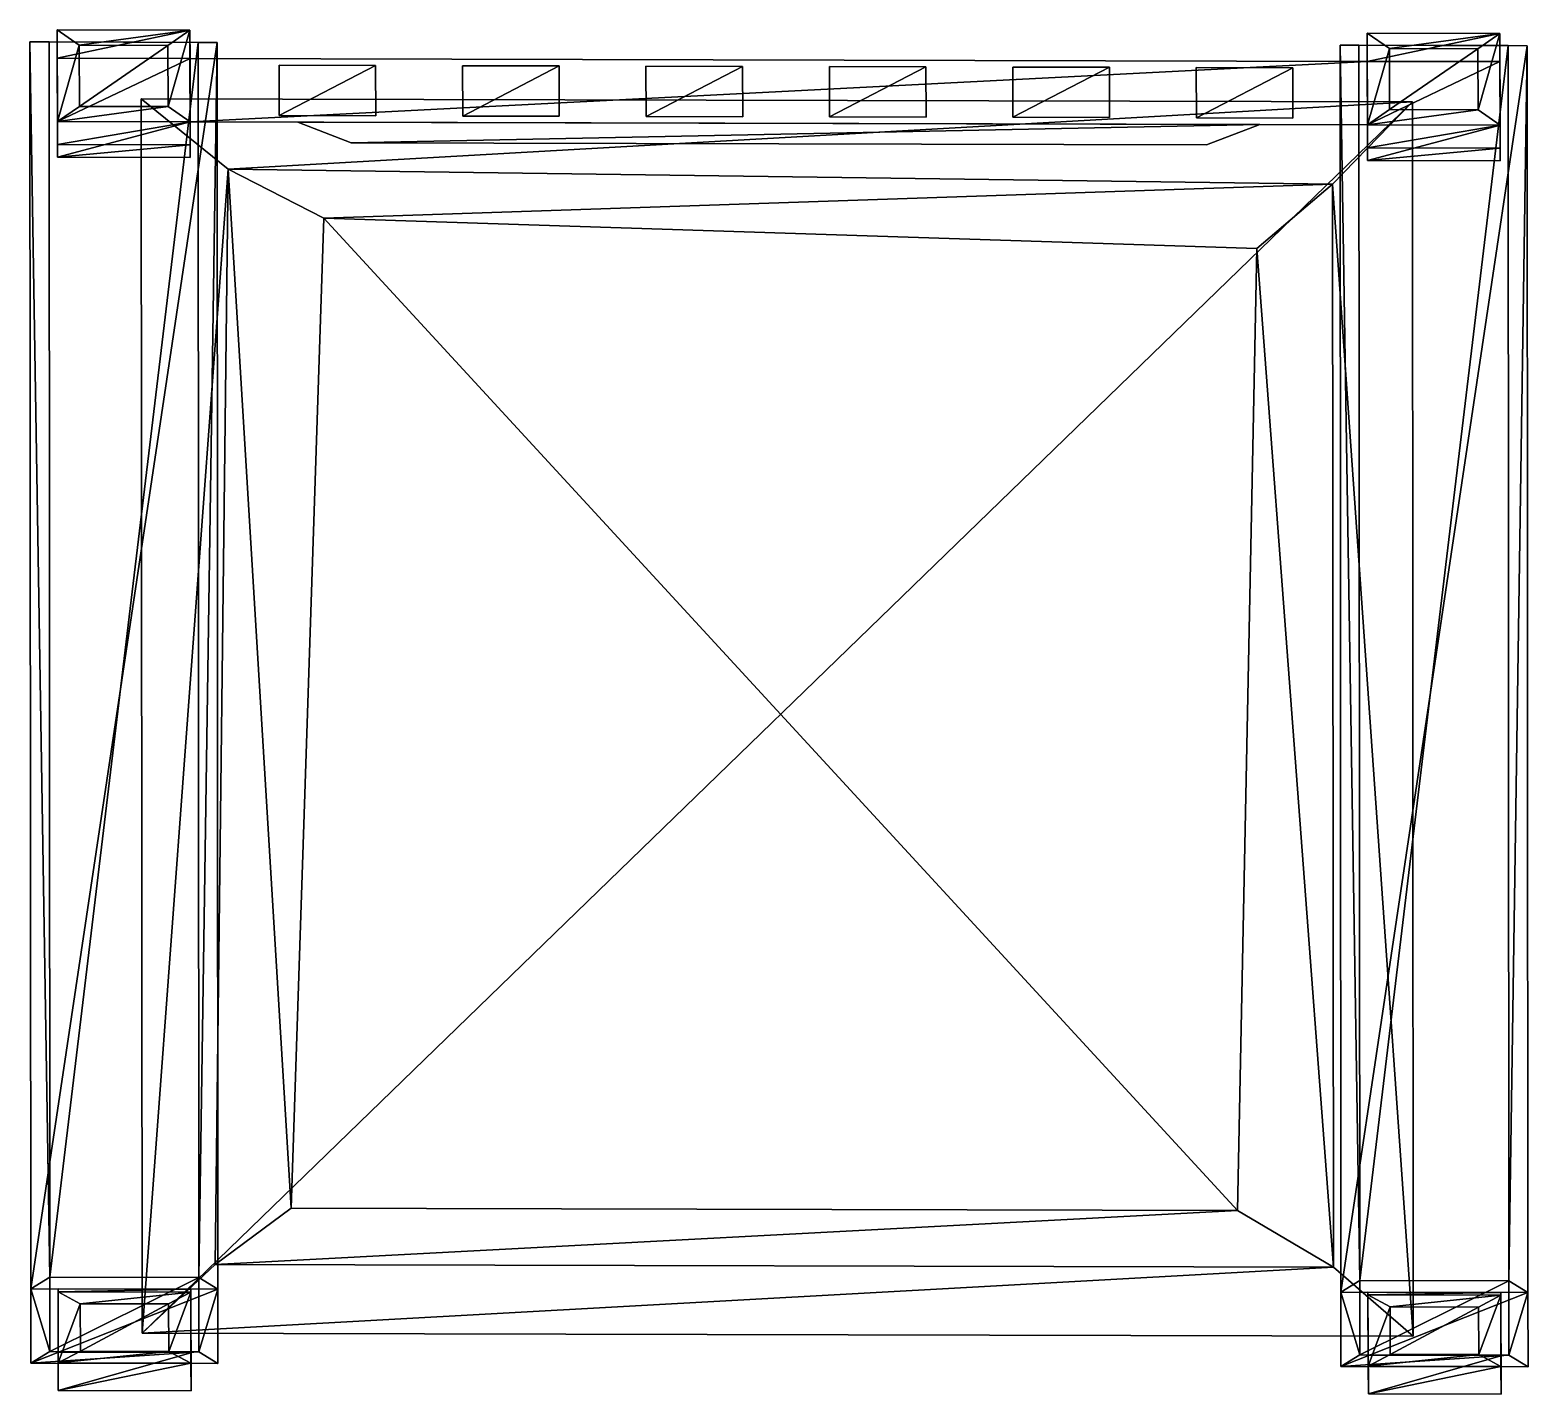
# Model space of a CAD drawing. Extents: x -0.63 to 0.62, y -0.69 to 0.45.
import ezdxf

# ---------------------------------------------------------------- set-up
doc = ezdxf.new("R2010")
doc.units = 0

msp = doc.modelspace()

# ---------------------------------------------------------------- linework, layer by layer
for points in [[(-0.5842, 0.4339, 0), (-0.6027, 0.4466, 0.0187), (-0.492, 0.4464, 0.0187)], [(-0.492, 0.4464, 0.8817), (-0.492, 0.4464, 0.0187), (-0.6027, 0.4466, 0.0187)], [(-0.6024, 0.3702, 1.7446), (-0.6026, 0.4232, 1.7446), (-0.6027, 0.4466, 1.6872)], [(-0.492, 0.4464, 1.0385), (-0.492, 0.4464, 0.8817), (-0.6027, 0.4466, 0.8817)], [(-0.6024, 0.3702, 0.0187), (-0.6023, 0.3511, 0.8817), (-0.6027, 0.4466, 0.8817)], [(-0.6023, 0.3406, 1.6872), (-0.6027, 0.4466, 1.6872), (-0.6027, 0.4466, 1.0385)], [(-0.492, 0.4464, 1.6872), (-0.492, 0.4464, 1.0385), (-0.6027, 0.4466, 1.0385)], [(-0.6023, 0.3511, 0.8817), (-0.6023, 0.3406, 1.0385), (-0.6027, 0.4466, 1.0385)], [(-0.6024, 0.3702, 0.0187), (-0.6027, 0.4466, 0.0187), (-0.5842, 0.4339, 0)], [(-0.6027, 0.4466, 0.8817), (-0.492, 0.4464, 0.8817), (-0.6027, 0.4466, 0.0187)], [(-0.6023, 0.3406, 1.6872), (-0.6024, 0.3702, 1.7446), (-0.6027, 0.4466, 1.6872)], [(-0.6027, 0.4466, 1.0385), (-0.492, 0.4464, 1.0385), (-0.6027, 0.4466, 0.8817)], [(-0.6027, 0.4466, 0.0187), (-0.6024, 0.3702, 0.0187), (-0.6027, 0.4466, 0.8817)], [(-0.6023, 0.3406, 1.0385), (-0.6023, 0.3406, 1.6872), (-0.6027, 0.4466, 1.0385)], [(-0.6027, 0.4466, 1.6872), (-0.6026, 0.4232, 1.7446), (-0.492, 0.4464, 1.6872)], [(-0.6027, 0.4466, 1.6872), (-0.492, 0.4464, 1.6872), (-0.6027, 0.4466, 1.0385)], [(-0.6027, 0.4466, 0.8817), (-0.6023, 0.3511, 0.8817), (-0.6027, 0.4466, 1.0385)], [(-0.6026, 0.4232, 1.7446), (-0.4919, 0.4229, 1.7446), (-0.492, 0.4464, 1.6872)], [(-0.5104, 0.4337, 0), (-0.5842, 0.4339, 0), (-0.492, 0.4464, 0.0187)], [(-0.5104, 0.4337, 0), (-0.492, 0.4464, 0.0187), (-0.5102, 0.3827, 0)], [(-0.492, 0.4464, 0.0187), (-0.4918, 0.37, 0.0187), (-0.5102, 0.3827, 0)], [(-0.4918, 0.37, 0.0187), (-0.492, 0.4464, 0.0187), (-0.492, 0.4464, 0.8817)], [(-0.4917, 0.3508, 0.8817), (-0.492, 0.4464, 0.8817), (-0.492, 0.4464, 1.0385)], [(-0.4918, 0.37, 1.7446), (-0.4917, 0.3403, 1.6872), (-0.492, 0.4464, 1.6872)], [(-0.4917, 0.3403, 1.0385), (-0.492, 0.4464, 1.0385), (-0.492, 0.4464, 1.6872)], [(-0.4917, 0.3508, 0.8817), (-0.4918, 0.37, 0.0187), (-0.492, 0.4464, 0.8817)], [(-0.4917, 0.3403, 1.0385), (-0.4917, 0.3508, 0.8817), (-0.492, 0.4464, 1.0385)], [(-0.4919, 0.4229, 1.7446), (-0.4918, 0.37, 1.7446), (-0.492, 0.4464, 1.6872)], [(-0.4917, 0.3403, 1.6872), (-0.4917, 0.3403, 1.0385), (-0.492, 0.4464, 1.6872)], [(0.5997, 0.4436, 0.0187), (0.4891, 0.4439, 0.0187), (0.4891, 0.4439, 0.8817)], [(0.4891, 0.4439, 0.8817), (0.4891, 0.4439, 0.0187), (0.4894, 0.3675, 0.0187)], [(0.5997, 0.4436, 0.8817), (0.4891, 0.4439, 0.8817), (0.4891, 0.4439, 1.0385)], [(0.4891, 0.4439, 1.0385), (0.4891, 0.4439, 0.8817), (0.4894, 0.3484, 0.8817)], [(0.5997, 0.4436, 1.6872), (0.4891, 0.4439, 1.6872), (0.4892, 0.4204, 1.7446)], [(0.4894, 0.3675, 1.7446), (0.4892, 0.4204, 1.7446), (0.4891, 0.4439, 1.6872)], [(0.5997, 0.4436, 1.0385), (0.4891, 0.4439, 1.0385), (0.4891, 0.4439, 1.6872)], [(0.4891, 0.4439, 1.6872), (0.4891, 0.4439, 1.0385), (0.4895, 0.3379, 1.0385)], [(0.4891, 0.4439, 0.0187), (0.5997, 0.4436, 0.0187), (0.5076, 0.4311, 0)], [(0.5997, 0.4436, 0.8817), (0.5997, 0.4436, 0.0187), (0.4891, 0.4439, 0.8817)], [(0.4894, 0.3484, 0.8817), (0.4891, 0.4439, 0.8817), (0.4894, 0.3675, 0.0187)], [(0.5997, 0.4436, 1.0385), (0.5997, 0.4436, 0.8817), (0.4891, 0.4439, 1.0385)], [(0.4895, 0.3379, 1.0385), (0.4891, 0.4439, 1.0385), (0.4894, 0.3484, 0.8817)], [(0.4895, 0.3379, 1.6872), (0.4894, 0.3675, 1.7446), (0.4891, 0.4439, 1.6872)], [(0.5997, 0.4436, 1.6872), (0.5997, 0.4436, 1.0385), (0.4891, 0.4439, 1.6872)], [(0.4895, 0.3379, 1.6872), (0.4891, 0.4439, 1.6872), (0.4895, 0.3379, 1.0385)], [(0.4891, 0.4439, 0.0187), (0.5076, 0.4311, 0), (0.4894, 0.3675, 0.0187)], [(0.5998, 0.4202, 1.7446), (0.5997, 0.4436, 1.6872), (0.4892, 0.4204, 1.7446)], [(0.5997, 0.4436, 0.0187), (0.5813, 0.431, 0), (0.5076, 0.4311, 0)], [(0.5815, 0.38, 0), (0.5813, 0.431, 0), (0.5997, 0.4436, 0.0187)], [(0.6, 0.3673, 0.0187), (0.5815, 0.38, 0), (0.5997, 0.4436, 0.0187)], [(0.5997, 0.4436, 1.6872), (0.5998, 0.4202, 1.7446), (0.6, 0.3673, 1.7446)], [(0.6, 0.3673, 0.0187), (0.5997, 0.4436, 0.0187), (0.5997, 0.4436, 0.8817)], [(0.5997, 0.4436, 1.0385), (0.5997, 0.4436, 1.6872), (0.6001, 0.3376, 1.6872)], [(0.6001, 0.3481, 0.8817), (0.5997, 0.4436, 0.8817), (0.5997, 0.4436, 1.0385)], [(0.6001, 0.3376, 1.6872), (0.5997, 0.4436, 1.6872), (0.6, 0.3673, 1.7446)], [(0.6001, 0.3481, 0.8817), (0.6, 0.3673, 0.0187), (0.5997, 0.4436, 0.8817)], [(0.6001, 0.3376, 1.0385), (0.5997, 0.4436, 1.0385), (0.6001, 0.3376, 1.6872)], [(0.6001, 0.3376, 1.0385), (0.6001, 0.3481, 0.8817), (0.5997, 0.4436, 1.0385)], [(-0.4693, 0.4363, 1.2034), (-0.6253, 0.4367, 1.2034), (-0.6094, 0.4366, 1.2733)], [(-0.6253, 0.4367, 1.2034), (-0.6246, -0.6028, 1.2034), (-0.6088, -0.5931, 1.2733)], [(-0.6094, 0.4366, 1.2733), (-0.6253, 0.4367, 1.2034), (-0.6088, -0.5931, 1.2733)], [(-0.6253, 0.4367, 1.2034), (-0.4693, 0.4363, 1.2034), (-0.6246, -0.6028, 1.2034)], [(-0.4693, 0.4363, 1.2034), (-0.4687, -0.6032, 1.2034), (-0.6246, -0.6028, 1.2034)], [(-0.4852, 0.4363, 1.2733), (-0.6094, 0.4366, 1.2733), (-0.6088, -0.5931, 1.2733)], [(-0.4852, 0.4363, 1.2733), (-0.4693, 0.4363, 1.2034), (-0.6094, 0.4366, 1.2733)], [(-0.4846, -0.5934, 1.2733), (-0.4852, 0.4363, 1.2733), (-0.6088, -0.5931, 1.2733)], [(-0.584, 0.3829, 0), (-0.6024, 0.3702, 0.0187), (-0.5842, 0.4339, 0)], [(-0.584, 0.3829, 0), (-0.5842, 0.4339, 0), (-0.5104, 0.4337, 0)], [(-0.5102, 0.3827, 0), (-0.584, 0.3829, 0), (-0.5104, 0.4337, 0)], [(-0.4852, 0.4363, 1.2733), (-0.4846, -0.5934, 1.2733), (-0.4693, 0.4363, 1.2034)], [(-0.4846, -0.5934, 1.2733), (-0.4687, -0.6032, 1.2034), (-0.4693, 0.4363, 1.2034)], [(0.6066, 0.4336, 1.2733), (0.6224, 0.4335, 1.2034), (0.4665, 0.4339, 1.2034)], [(0.4665, 0.4339, 1.2034), (0.4671, -0.6056, 1.2034), (0.483, -0.5958, 1.2733)], [(0.4823, 0.4339, 1.2733), (0.6066, 0.4336, 1.2733), (0.4665, 0.4339, 1.2034)], [(0.4823, 0.4339, 1.2733), (0.4665, 0.4339, 1.2034), (0.483, -0.5958, 1.2733)], [(0.4665, 0.4339, 1.2034), (0.6224, 0.4335, 1.2034), (0.4671, -0.6056, 1.2034)], [(0.6224, 0.4335, 1.2034), (0.6231, -0.6059, 1.2034), (0.4671, -0.6056, 1.2034)], [(0.4823, 0.4339, 1.2733), (0.483, -0.5958, 1.2733), (0.6066, 0.4336, 1.2733)], [(0.483, -0.5958, 1.2733), (0.6072, -0.5961, 1.2733), (0.6066, 0.4336, 1.2733)], [(0.5076, 0.4311, 0), (0.5078, 0.3802, 0), (0.4894, 0.3675, 0.0187)], [(0.5078, 0.3802, 0), (0.5076, 0.4311, 0), (0.5813, 0.431, 0)], [(0.5815, 0.38, 0), (0.5078, 0.3802, 0), (0.5813, 0.431, 0)], [(0.6224, 0.4335, 1.2034), (0.6066, 0.4336, 1.2733), (0.6072, -0.5961, 1.2733)], [(0.6231, -0.6059, 1.2034), (0.6224, 0.4335, 1.2034), (0.6072, -0.5961, 1.2733)], [(-0.4919, 0.4229, 1.7446), (-0.6026, 0.4232, 1.7446), (-0.6024, 0.3702, 1.7446)], [(-0.4918, 0.37, 1.7446), (-0.4919, 0.4229, 1.7446), (-0.6024, 0.3702, 1.7446)], [(-0.4919, 0.4229, 1.6934), (-0.4919, 0.4229, 1.1977), (-0.4918, 0.37, 1.1977)], [(0.4892, 0.4204, 1.1977), (-0.4919, 0.4229, 1.1977), (-0.4919, 0.4229, 1.6934)], [(-0.4918, 0.37, 1.6934), (-0.4919, 0.4229, 1.6934), (-0.4918, 0.37, 1.1977)], [(-0.4919, 0.4229, 1.6934), (-0.4918, 0.37, 1.6934), (0.4892, 0.4204, 1.6934)], [(-0.4919, 0.4229, 1.1977), (0.4892, 0.4204, 1.1977), (-0.4918, 0.37, 1.1977)], [(0.4892, 0.4204, 1.6934), (0.4892, 0.4204, 1.1977), (-0.4919, 0.4229, 1.6934)], [(-0.4918, 0.37, 1.6934), (0.4894, 0.3675, 1.6934), (0.4892, 0.4204, 1.6934)], [(0.4892, 0.4204, 1.1977), (0.4894, 0.3675, 1.1977), (-0.4918, 0.37, 1.1977)], [(-0.4176, 0.4172, 0.8553), (-0.4175, 0.3753, 0.7935), (-0.4175, 0.3753, 1.1977)], [(-0.3372, 0.417, 1.1977), (-0.3372, 0.417, 0.8553), (-0.4176, 0.4172, 0.8553)], [(-0.4176, 0.4172, 1.1977), (-0.4176, 0.4172, 0.8553), (-0.4175, 0.3753, 1.1977)], [(-0.4176, 0.4172, 1.1977), (-0.3372, 0.417, 1.1977), (-0.4176, 0.4172, 0.8553)], [(-0.4176, 0.4172, 0.8553), (-0.3372, 0.417, 0.8553), (-0.4175, 0.3753, 0.7935)], [(-0.3372, 0.417, 0.8553), (-0.337, 0.3751, 0.7935), (-0.4175, 0.3753, 0.7935)], [(-0.337, 0.3751, 1.1977), (-0.337, 0.3751, 0.7935), (-0.3372, 0.417, 0.8553)], [(-0.3372, 0.417, 1.1977), (-0.337, 0.3751, 1.1977), (-0.3372, 0.417, 0.8553)], [(-0.2647, 0.4168, 0.8553), (-0.2646, 0.3749, 0.7935), (-0.2646, 0.3749, 1.1977)], [(-0.1843, 0.4166, 1.1977), (-0.1843, 0.4166, 0.8553), (-0.2647, 0.4168, 0.8553)], [(-0.2647, 0.4168, 1.1977), (-0.2647, 0.4168, 0.8553), (-0.2646, 0.3749, 1.1977)], [(-0.2647, 0.4168, 1.1977), (-0.1843, 0.4166, 1.1977), (-0.2647, 0.4168, 0.8553)], [(-0.2647, 0.4168, 0.8553), (-0.1843, 0.4166, 0.8553), (-0.2646, 0.3749, 0.7935)], [(-0.1843, 0.4166, 0.8553), (-0.1842, 0.3747, 0.7935), (-0.2646, 0.3749, 0.7935)], [(-0.1842, 0.3747, 1.1977), (-0.1842, 0.3747, 0.7935), (-0.1843, 0.4166, 0.8553)], [(-0.1843, 0.4166, 1.1977), (-0.1842, 0.3747, 1.1977), (-0.1843, 0.4166, 0.8553)], [(-0.1119, 0.4164, 0.8553), (-0.1118, 0.3745, 0.7935), (-0.1118, 0.3745, 1.1977)], [(-0.0315, 0.4162, 1.1977), (-0.0315, 0.4162, 0.8553), (-0.1119, 0.4164, 0.8553)], [(-0.1119, 0.4164, 1.1977), (-0.1119, 0.4164, 0.8553), (-0.1118, 0.3745, 1.1977)], [(-0.1119, 0.4164, 1.1977), (-0.0315, 0.4162, 1.1977), (-0.1119, 0.4164, 0.8553)], [(-0.1119, 0.4164, 0.8553), (-0.0315, 0.4162, 0.8553), (-0.1118, 0.3745, 0.7935)], [(-0.0315, 0.4162, 0.8553), (-0.0313, 0.3743, 0.7935), (-0.1118, 0.3745, 0.7935)], [(-0.0313, 0.3743, 1.1977), (-0.0313, 0.3743, 0.7935), (-0.0315, 0.4162, 0.8553)], [(-0.0315, 0.4162, 1.1977), (-0.0313, 0.3743, 1.1977), (-0.0315, 0.4162, 0.8553)], [(0.041, 0.4161, 0.8553), (0.0411, 0.3741, 0.7935), (0.0411, 0.3741, 1.1977)], [(0.1214, 0.4159, 1.1977), (0.1214, 0.4159, 0.8553), (0.041, 0.4161, 0.8553)], [(0.041, 0.4161, 1.1977), (0.041, 0.4161, 0.8553), (0.0411, 0.3741, 1.1977)], [(0.041, 0.4161, 1.1977), (0.1214, 0.4159, 1.1977), (0.041, 0.4161, 0.8553)], [(0.041, 0.4161, 0.8553), (0.1214, 0.4159, 0.8553), (0.0411, 0.3741, 0.7935)], [(0.1214, 0.4159, 0.8553), (0.1215, 0.3739, 0.7935), (0.0411, 0.3741, 0.7935)], [(0.1215, 0.3739, 1.1977), (0.1215, 0.3739, 0.7935), (0.1214, 0.4159, 0.8553)], [(0.1214, 0.4159, 1.1977), (0.1215, 0.3739, 1.1977), (0.1214, 0.4159, 0.8553)], [(0.1938, 0.4157, 0.8553), (0.1939, 0.3738, 0.7935), (0.1939, 0.3738, 1.1977)], [(0.2743, 0.4155, 1.1977), (0.2743, 0.4155, 0.8553), (0.1938, 0.4157, 0.8553)], [(0.1938, 0.4157, 1.1977), (0.1938, 0.4157, 0.8553), (0.1939, 0.3738, 1.1977)], [(0.1938, 0.4157, 1.1977), (0.2743, 0.4155, 1.1977), (0.1938, 0.4157, 0.8553)], [(0.1938, 0.4157, 0.8553), (0.2743, 0.4155, 0.8553), (0.1939, 0.3738, 0.7935)], [(0.2743, 0.4155, 0.8553), (0.2744, 0.3736, 0.7935), (0.1939, 0.3738, 0.7935)], [(0.2744, 0.3736, 1.1977), (0.2744, 0.3736, 0.7935), (0.2743, 0.4155, 0.8553)], [(0.2743, 0.4155, 1.1977), (0.2744, 0.3736, 1.1977), (0.2743, 0.4155, 0.8553)], [(0.3467, 0.4153, 0.8553), (0.3468, 0.3734, 0.7935), (0.3468, 0.3734, 1.1977)], [(0.4271, 0.4151, 1.1977), (0.4271, 0.4151, 0.8553), (0.3467, 0.4153, 0.8553)], [(0.3467, 0.4153, 1.1977), (0.3467, 0.4153, 0.8553), (0.3468, 0.3734, 1.1977)], [(0.3467, 0.4153, 1.1977), (0.4271, 0.4151, 1.1977), (0.3467, 0.4153, 0.8553)], [(0.3467, 0.4153, 0.8553), (0.4271, 0.4151, 0.8553), (0.3468, 0.3734, 0.7935)], [(0.4271, 0.4151, 0.8553), (0.4272, 0.3732, 0.7935), (0.3468, 0.3734, 0.7935)], [(0.4272, 0.3732, 1.1977), (0.4272, 0.3732, 0.7935), (0.4271, 0.4151, 0.8553)], [(0.4271, 0.4151, 1.1977), (0.4272, 0.3732, 1.1977), (0.4271, 0.4151, 0.8553)], [(0.4894, 0.3675, 1.1977), (0.4892, 0.4204, 1.1977), (0.4892, 0.4204, 1.6934)], [(0.4892, 0.4204, 1.7446), (0.4894, 0.3675, 1.7446), (0.5998, 0.4202, 1.7446)], [(0.4894, 0.3675, 1.6934), (0.4894, 0.3675, 1.1977), (0.4892, 0.4204, 1.6934)], [(0.4894, 0.3675, 1.7446), (0.6, 0.3673, 1.7446), (0.5998, 0.4202, 1.7446)], [(-0.5326, 0.3893, 0.8502), (-0.5326, 0.3893, 0.7433), (-0.5319, -0.6398, 0.7433)], [(0.527, 0.3867, 0.8502), (0.527, 0.3867, 0.7433), (-0.5326, 0.3893, 0.7433)], [(-0.5319, -0.6398, 0.7433), (-0.5326, 0.3893, 0.7433), (0.527, 0.3867, 0.7433)], [(-0.4602, 0.3305, 0.8502), (-0.5326, 0.3893, 0.8502), (-0.5319, -0.6398, 0.8502)], [(-0.5319, -0.6398, 0.8502), (-0.5326, 0.3893, 0.8502), (-0.5319, -0.6398, 0.7433)], [(-0.5326, 0.3893, 0.8502), (0.527, 0.3867, 0.8502), (-0.5326, 0.3893, 0.7433)], [(-0.5326, 0.3893, 0.8502), (-0.4602, 0.3305, 0.8502), (0.527, 0.3867, 0.8502)], [(-0.6024, 0.3702, 0.0187), (-0.584, 0.3829, 0), (-0.5102, 0.3827, 0)], [(-0.4918, 0.37, 0.0187), (-0.6024, 0.3702, 0.0187), (-0.5102, 0.3827, 0)], [(0.5276, -0.6424, 0.7433), (-0.5319, -0.6398, 0.7433), (0.527, 0.3867, 0.7433)], [(-0.4602, 0.3305, 0.8502), (0.4603, 0.318, 0.8502), (0.527, 0.3867, 0.8502)], [(-0.4175, 0.3753, 1.1977), (-0.4175, 0.3753, 0.7935), (-0.337, 0.3751, 0.7935)], [(-0.337, 0.3751, 1.1977), (-0.4175, 0.3753, 1.1977), (-0.337, 0.3751, 0.7935)], [(-0.2646, 0.3749, 1.1977), (-0.2646, 0.3749, 0.7935), (-0.1842, 0.3747, 0.7935)], [(-0.1842, 0.3747, 1.1977), (-0.2646, 0.3749, 1.1977), (-0.1842, 0.3747, 0.7935)], [(0.527, 0.3867, 0.8502), (0.4603, 0.318, 0.8502), (0.5276, -0.6424, 0.8502)], [(0.5078, 0.3802, 0), (0.5815, 0.38, 0), (0.4894, 0.3675, 0.0187)], [(0.5815, 0.38, 0), (0.6, 0.3673, 0.0187), (0.4894, 0.3675, 0.0187)], [(0.5276, -0.6424, 0.8502), (0.5276, -0.6424, 0.7433), (0.527, 0.3867, 0.7433)], [(0.527, 0.3867, 0.8502), (0.5276, -0.6424, 0.8502), (0.527, 0.3867, 0.7433)], [(-0.6023, 0.3511, 0.8817), (-0.6024, 0.3702, 0.0187), (-0.4918, 0.37, 0.0187)], [(-0.6024, 0.3702, 1.7446), (-0.6023, 0.3406, 1.6872), (-0.4918, 0.37, 1.7446)], [(-0.6023, 0.3406, 1.6872), (-0.4917, 0.3403, 1.6872), (-0.4918, 0.37, 1.7446)], [(-0.4917, 0.3508, 0.8817), (-0.6023, 0.3511, 0.8817), (-0.4918, 0.37, 0.0187)], [(-0.4021, 0.3697, 1.2682), (-0.4918, 0.37, 1.1977), (0.4894, 0.3675, 1.1977)], [(0.3997, 0.3678, 1.6229), (0.4894, 0.3675, 1.6934), (-0.4918, 0.37, 1.6934)], [(-0.4918, 0.37, 1.6934), (-0.4918, 0.37, 1.1977), (-0.4021, 0.3697, 1.2682)], [(-0.4021, 0.3697, 1.6229), (0.3997, 0.3678, 1.6229), (-0.4918, 0.37, 1.6934)], [(-0.4021, 0.3697, 1.6229), (-0.4918, 0.37, 1.6934), (-0.4021, 0.3697, 1.2682)], [(-0.3576, 0.3526, 1.2879), (-0.4021, 0.3697, 1.2682), (0.3997, 0.3678, 1.2682)], [(-0.4021, 0.3697, 1.2682), (-0.3576, 0.3526, 1.2879), (-0.3576, 0.3526, 1.6032)], [(-0.4021, 0.3697, 1.6229), (-0.3576, 0.3526, 1.6032), (0.3997, 0.3678, 1.6229)], [(0.3997, 0.3678, 1.2682), (-0.4021, 0.3697, 1.2682), (0.4894, 0.3675, 1.1977)], [(-0.4021, 0.3697, 1.6229), (-0.4021, 0.3697, 1.2682), (-0.3576, 0.3526, 1.6032)], [(-0.3576, 0.3526, 1.6032), (0.3553, 0.3508, 1.6032), (0.3997, 0.3678, 1.6229)], [(0.3553, 0.3508, 1.2879), (-0.3576, 0.3526, 1.2879), (0.3997, 0.3678, 1.2682)], [(-0.1118, 0.3745, 1.1977), (-0.1118, 0.3745, 0.7935), (-0.0313, 0.3743, 0.7935)], [(-0.0313, 0.3743, 1.1977), (-0.1118, 0.3745, 1.1977), (-0.0313, 0.3743, 0.7935)], [(0.0411, 0.3741, 1.1977), (0.0411, 0.3741, 0.7935), (0.1215, 0.3739, 0.7935)], [(0.1215, 0.3739, 1.1977), (0.0411, 0.3741, 1.1977), (0.1215, 0.3739, 0.7935)], [(0.1939, 0.3738, 1.1977), (0.1939, 0.3738, 0.7935), (0.2744, 0.3736, 0.7935)], [(0.2744, 0.3736, 1.1977), (0.1939, 0.3738, 1.1977), (0.2744, 0.3736, 0.7935)], [(0.3468, 0.3734, 1.1977), (0.3468, 0.3734, 0.7935), (0.4272, 0.3732, 0.7935)], [(0.4272, 0.3732, 1.1977), (0.3468, 0.3734, 1.1977), (0.4272, 0.3732, 0.7935)], [(0.3553, 0.3508, 1.6032), (0.3553, 0.3508, 1.2879), (0.3997, 0.3678, 1.2682)], [(0.3997, 0.3678, 1.6229), (0.3553, 0.3508, 1.6032), (0.3997, 0.3678, 1.2682)], [(0.3997, 0.3678, 1.2682), (0.4894, 0.3675, 1.1977), (0.4894, 0.3675, 1.6934)], [(0.3997, 0.3678, 1.6229), (0.3997, 0.3678, 1.2682), (0.4894, 0.3675, 1.6934)], [(0.4894, 0.3484, 0.8817), (0.4894, 0.3675, 0.0187), (0.6, 0.3673, 0.0187)], [(0.6, 0.3673, 1.7446), (0.4894, 0.3675, 1.7446), (0.4895, 0.3379, 1.6872)], [(0.6001, 0.3481, 0.8817), (0.4894, 0.3484, 0.8817), (0.6, 0.3673, 0.0187)], [(0.6001, 0.3376, 1.6872), (0.6, 0.3673, 1.7446), (0.4895, 0.3379, 1.6872)], [(-0.6023, 0.3406, 1.0385), (-0.6023, 0.3511, 0.8817), (-0.4917, 0.3508, 0.8817)], [(-0.4917, 0.3403, 1.0385), (-0.6023, 0.3406, 1.0385), (-0.4917, 0.3508, 0.8817)], [(-0.3576, 0.3526, 1.2879), (0.3553, 0.3508, 1.2879), (0.3553, 0.3508, 1.6032)], [(-0.3576, 0.3526, 1.6032), (-0.3576, 0.3526, 1.2879), (0.3553, 0.3508, 1.6032)], [(-0.6023, 0.3406, 1.0385), (-0.4917, 0.3403, 1.0385), (-0.4917, 0.3403, 1.6872)], [(-0.6023, 0.3406, 1.6872), (-0.6023, 0.3406, 1.0385), (-0.4917, 0.3403, 1.6872)], [(0.4895, 0.3379, 1.0385), (0.4894, 0.3484, 0.8817), (0.6001, 0.3481, 0.8817)], [(0.6001, 0.3376, 1.0385), (0.4895, 0.3379, 1.0385), (0.6001, 0.3481, 0.8817)], [(0.4895, 0.3379, 1.6872), (0.4895, 0.3379, 1.0385), (0.6001, 0.3376, 1.0385)], [(0.6001, 0.3376, 1.6872), (0.4895, 0.3379, 1.6872), (0.6001, 0.3376, 1.0385)], [(-0.471, -0.5826, 0.8502), (-0.4602, 0.3305, 0.8502), (-0.5319, -0.6398, 0.8502)], [(-0.471, -0.5826, 0.8502), (-0.4077, -0.5355, 0.8866), (-0.4602, 0.3305, 0.8502)], [(-0.4077, -0.5355, 0.8866), (-0.3803, 0.2897, 0.8866), (-0.4602, 0.3305, 0.8502)], [(-0.4602, 0.3305, 0.8502), (-0.3803, 0.2897, 0.8866), (0.4603, 0.318, 0.8502)], [(-0.3803, 0.2897, 0.8866), (0.3971, 0.2645, 0.8866), (0.4603, 0.318, 0.8502)], [(0.4603, 0.318, 0.8502), (0.3971, 0.2645, 0.8866), (0.461, -0.5849, 0.8502)], [(0.4603, 0.318, 0.8502), (0.461, -0.5849, 0.8502), (0.5276, -0.6424, 0.8502)], [(-0.3803, 0.2897, 0.8866), (-0.4077, -0.5355, 0.8866), (0.3811, -0.5375, 0.8866)], [(0.3971, 0.2645, 0.8866), (-0.3803, 0.2897, 0.8866), (0.3811, -0.5375, 0.8866)], [(0.3971, 0.2645, 0.8866), (0.3811, -0.5375, 0.8866), (0.461, -0.5849, 0.8502)], [(0.3811, -0.5375, 0.8866), (-0.4077, -0.5355, 0.8866), (-0.471, -0.5826, 0.8502)], [(0.461, -0.5849, 0.8502), (0.3811, -0.5375, 0.8866), (-0.471, -0.5826, 0.8502)], [(0.461, -0.5849, 0.8502), (-0.471, -0.5826, 0.8502), (-0.5319, -0.6398, 0.8502)], [(0.5276, -0.6424, 0.8502), (0.461, -0.5849, 0.8502), (-0.5319, -0.6398, 0.8502)], [(-0.6087, -0.6551, 1.2567), (-0.6088, -0.5931, 1.2733), (-0.6246, -0.6028, 1.2034)], [(-0.4846, -0.5934, 1.2733), (-0.6088, -0.5931, 1.2733), (-0.6087, -0.6551, 1.2567)], [(-0.4845, -0.6554, 1.2567), (-0.4846, -0.5934, 1.2733), (-0.6087, -0.6551, 1.2567)], [(-0.4846, -0.5934, 1.2733), (-0.4845, -0.6554, 1.2567), (-0.4687, -0.6032, 1.2034)], [(0.4831, -0.6578, 1.2567), (0.483, -0.5958, 1.2733), (0.4671, -0.6056, 1.2034)], [(0.483, -0.5958, 1.2733), (0.4831, -0.6578, 1.2567), (0.6072, -0.5961, 1.2733)], [(0.4831, -0.6578, 1.2567), (0.6073, -0.6581, 1.2567), (0.6072, -0.5961, 1.2733)], [(0.6231, -0.6059, 1.2034), (0.6072, -0.5961, 1.2733), (0.6073, -0.6581, 1.2567)], [(-0.6245, -0.6648, 1.2034), (-0.6246, -0.6028, 1.2034), (-0.4687, -0.6032, 1.2034)], [(-0.6245, -0.6648, 1.2034), (-0.6087, -0.6551, 1.2567), (-0.6246, -0.6028, 1.2034)], [(-0.4686, -0.6652, 1.2034), (-0.6245, -0.6648, 1.2034), (-0.4687, -0.6032, 1.2034)], [(-0.6019, -0.6029, 1.0848), (-0.6017, -0.6875, 1.0497), (-0.6018, -0.6558, 1.2034)], [(-0.4913, -0.6032, 1.0848), (-0.4913, -0.6032, 0.7432), (-0.6019, -0.6029, 0.7432)], [(-0.6017, -0.6646, 0.0187), (-0.6017, -0.6875, 0.7535), (-0.6019, -0.6029, 0.7432)], [(-0.6019, -0.6029, 0.7432), (-0.6017, -0.6875, 0.7535), (-0.6017, -0.6875, 1.0497)], [(-0.4913, -0.6032, 1.2034), (-0.4913, -0.6032, 1.0848), (-0.6019, -0.6029, 1.0848)], [(-0.6019, -0.6029, 0.7432), (-0.4913, -0.6032, 0.7432), (-0.6019, -0.6052, 0.0187)], [(-0.6019, -0.6029, 1.2034), (-0.6019, -0.6029, 1.0848), (-0.6018, -0.6558, 1.2034)], [(-0.6019, -0.6029, 1.0848), (-0.4913, -0.6032, 1.0848), (-0.6019, -0.6029, 0.7432)], [(-0.6019, -0.6052, 0.0187), (-0.6017, -0.6646, 0.0187), (-0.6019, -0.6029, 0.7432)], [(-0.6019, -0.6029, 1.0848), (-0.6019, -0.6029, 0.7432), (-0.6017, -0.6875, 1.0497)], [(-0.6019, -0.6029, 1.2034), (-0.4913, -0.6032, 1.2034), (-0.6019, -0.6029, 1.0848)], [(-0.4913, -0.6032, 0.7432), (-0.4913, -0.6055, 0.0187), (-0.6019, -0.6052, 0.0187)], [(-0.5835, -0.6152, 0), (-0.6019, -0.6052, 0.0187), (-0.4913, -0.6055, 0.0187)], [(-0.6019, -0.6052, 0.0187), (-0.5835, -0.6152, 0), (-0.6017, -0.6646, 0.0187)], [(-0.5097, -0.6154, 0), (-0.5835, -0.6152, 0), (-0.4913, -0.6055, 0.0187)], [(-0.5096, -0.655, 0), (-0.5097, -0.6154, 0), (-0.4913, -0.6055, 0.0187)], [(-0.4911, -0.6649, 0.0187), (-0.5096, -0.655, 0), (-0.4913, -0.6055, 0.0187)], [(-0.4913, -0.6032, 0.7432), (-0.491, -0.6878, 0.7535), (-0.4911, -0.6649, 0.0187)], [(-0.491, -0.6878, 1.0497), (-0.491, -0.6878, 0.7535), (-0.4913, -0.6032, 0.7432)], [(-0.4911, -0.6561, 1.2034), (-0.491, -0.6878, 1.0497), (-0.4913, -0.6032, 1.0848)], [(-0.4913, -0.6055, 0.0187), (-0.4913, -0.6032, 0.7432), (-0.4911, -0.6649, 0.0187)], [(-0.4913, -0.6032, 1.0848), (-0.491, -0.6878, 1.0497), (-0.4913, -0.6032, 0.7432)], [(-0.4913, -0.6032, 1.2034), (-0.4911, -0.6561, 1.2034), (-0.4913, -0.6032, 1.0848)], [(-0.4845, -0.6554, 1.2567), (-0.4686, -0.6652, 1.2034), (-0.4687, -0.6032, 1.2034)], [(0.4672, -0.6675, 1.2034), (0.4671, -0.6056, 1.2034), (0.6231, -0.6059, 1.2034)], [(0.4672, -0.6675, 1.2034), (0.4831, -0.6578, 1.2567), (0.4671, -0.6056, 1.2034)], [(0.6232, -0.6679, 1.2034), (0.4672, -0.6675, 1.2034), (0.6231, -0.6059, 1.2034)], [(0.4898, -0.6056, 0.7432), (0.4898, -0.6079, 0.0187), (0.49, -0.6674, 0.0187)], [(0.6004, -0.6059, 0.7432), (0.4898, -0.6056, 0.7432), (0.4898, -0.6056, 1.0848)], [(0.4898, -0.6056, 0.7432), (0.4901, -0.6903, 0.7535), (0.4901, -0.6903, 1.0497)], [(0.6004, -0.6059, 1.0848), (0.4898, -0.6056, 1.0848), (0.4898, -0.6056, 1.2034)], [(0.4898, -0.6056, 1.0848), (0.4901, -0.6903, 1.0497), (0.49, -0.6585, 1.2034)], [(0.4898, -0.6056, 0.7432), (0.6004, -0.6059, 0.7432), (0.4898, -0.6079, 0.0187)], [(0.4901, -0.6903, 0.7535), (0.4898, -0.6056, 0.7432), (0.49, -0.6674, 0.0187)], [(0.6004, -0.6059, 1.0848), (0.6004, -0.6059, 0.7432), (0.4898, -0.6056, 1.0848)], [(0.4898, -0.6056, 1.0848), (0.4898, -0.6056, 0.7432), (0.4901, -0.6903, 1.0497)], [(0.6004, -0.6059, 1.2034), (0.6004, -0.6059, 1.0848), (0.4898, -0.6056, 1.2034)], [(0.4898, -0.6056, 1.2034), (0.4898, -0.6056, 1.0848), (0.49, -0.6585, 1.2034)], [(0.6004, -0.6059, 0.7432), (0.6004, -0.6082, 0.0187), (0.4898, -0.6079, 0.0187)], [(0.49, -0.6674, 0.0187), (0.4898, -0.6079, 0.0187), (0.5083, -0.6179, 0)], [(0.4898, -0.6079, 0.0187), (0.6004, -0.6082, 0.0187), (0.5083, -0.6179, 0)], [(0.6004, -0.6082, 0.0187), (0.582, -0.6181, 0), (0.5083, -0.6179, 0)], [(0.582, -0.6181, 0), (0.6004, -0.6082, 0.0187), (0.5822, -0.6577, 0)], [(0.6004, -0.6082, 0.0187), (0.6006, -0.6676, 0.0187), (0.5822, -0.6577, 0)], [(0.6004, -0.6059, 1.0848), (0.6004, -0.6059, 1.2034), (0.6006, -0.6588, 1.2034)], [(0.6004, -0.6059, 0.7432), (0.6007, -0.6905, 0.7535), (0.6006, -0.6676, 0.0187)], [(0.6004, -0.6059, 0.7432), (0.6004, -0.6059, 1.0848), (0.6007, -0.6905, 1.0497)], [(0.6007, -0.6905, 1.0497), (0.6004, -0.6059, 1.0848), (0.6006, -0.6588, 1.2034)], [(0.6004, -0.6082, 0.0187), (0.6004, -0.6059, 0.7432), (0.6006, -0.6676, 0.0187)], [(0.6007, -0.6905, 0.7535), (0.6004, -0.6059, 0.7432), (0.6007, -0.6905, 1.0497)], [(0.6232, -0.6679, 1.2034), (0.6231, -0.6059, 1.2034), (0.6073, -0.6581, 1.2567)], [(-0.5835, -0.6152, 0), (-0.5833, -0.6548, 0), (-0.6017, -0.6646, 0.0187)], [(-0.5835, -0.6152, 0), (-0.5097, -0.6154, 0), (-0.5833, -0.6548, 0)], [(-0.5097, -0.6154, 0), (-0.5096, -0.655, 0), (-0.5833, -0.6548, 0)], [(0.5084, -0.6575, 0), (0.49, -0.6674, 0.0187), (0.5083, -0.6179, 0)], [(0.5083, -0.6179, 0), (0.582, -0.6181, 0), (0.5084, -0.6575, 0)], [(0.582, -0.6181, 0), (0.5822, -0.6577, 0), (0.5084, -0.6575, 0)], [(-0.5319, -0.6398, 0.8502), (-0.5319, -0.6398, 0.7433), (0.5276, -0.6424, 0.7433)], [(0.5276, -0.6424, 0.8502), (-0.5319, -0.6398, 0.8502), (0.5276, -0.6424, 0.7433)], [(-0.4845, -0.6554, 1.2567), (-0.6087, -0.6551, 1.2567), (-0.6245, -0.6648, 1.2034)], [(-0.4686, -0.6652, 1.2034), (-0.4845, -0.6554, 1.2567), (-0.6245, -0.6648, 1.2034)], [(-0.6018, -0.6558, 1.2034), (-0.6017, -0.6875, 1.0497), (-0.4911, -0.6561, 1.2034)], [(-0.6017, -0.6646, 0.0187), (-0.5833, -0.6548, 0), (-0.5096, -0.655, 0)], [(-0.4911, -0.6649, 0.0187), (-0.6017, -0.6646, 0.0187), (-0.5096, -0.655, 0)], [(-0.6017, -0.6875, 1.0497), (-0.491, -0.6878, 1.0497), (-0.4911, -0.6561, 1.2034)], [(0.4831, -0.6578, 1.2567), (0.4672, -0.6675, 1.2034), (0.6073, -0.6581, 1.2567)], [(0.4672, -0.6675, 1.2034), (0.6232, -0.6679, 1.2034), (0.6073, -0.6581, 1.2567)], [(0.5084, -0.6575, 0), (0.5822, -0.6577, 0), (0.49, -0.6674, 0.0187)], [(0.5822, -0.6577, 0), (0.6006, -0.6676, 0.0187), (0.49, -0.6674, 0.0187)], [(0.6006, -0.6588, 1.2034), (0.49, -0.6585, 1.2034), (0.4901, -0.6903, 1.0497)], [(0.6007, -0.6905, 1.0497), (0.6006, -0.6588, 1.2034), (0.4901, -0.6903, 1.0497)], [(-0.6017, -0.6875, 0.7535), (-0.6017, -0.6646, 0.0187), (-0.4911, -0.6649, 0.0187)], [(-0.491, -0.6878, 0.7535), (-0.6017, -0.6875, 0.7535), (-0.4911, -0.6649, 0.0187)], [(0.4901, -0.6903, 0.7535), (0.49, -0.6674, 0.0187), (0.6006, -0.6676, 0.0187)], [(0.6007, -0.6905, 0.7535), (0.4901, -0.6903, 0.7535), (0.6006, -0.6676, 0.0187)], [(-0.6017, -0.6875, 0.7535), (-0.491, -0.6878, 0.7535), (-0.491, -0.6878, 1.0497)], [(-0.6017, -0.6875, 1.0497), (-0.6017, -0.6875, 0.7535), (-0.491, -0.6878, 1.0497)], [(0.4901, -0.6903, 1.0497), (0.4901, -0.6903, 0.7535), (0.6007, -0.6905, 0.7535)], [(0.6007, -0.6905, 1.0497), (0.4901, -0.6903, 1.0497), (0.6007, -0.6905, 0.7535)]]:
    msp.add_3dface(points)

doc.saveas('drawing.dxf')
